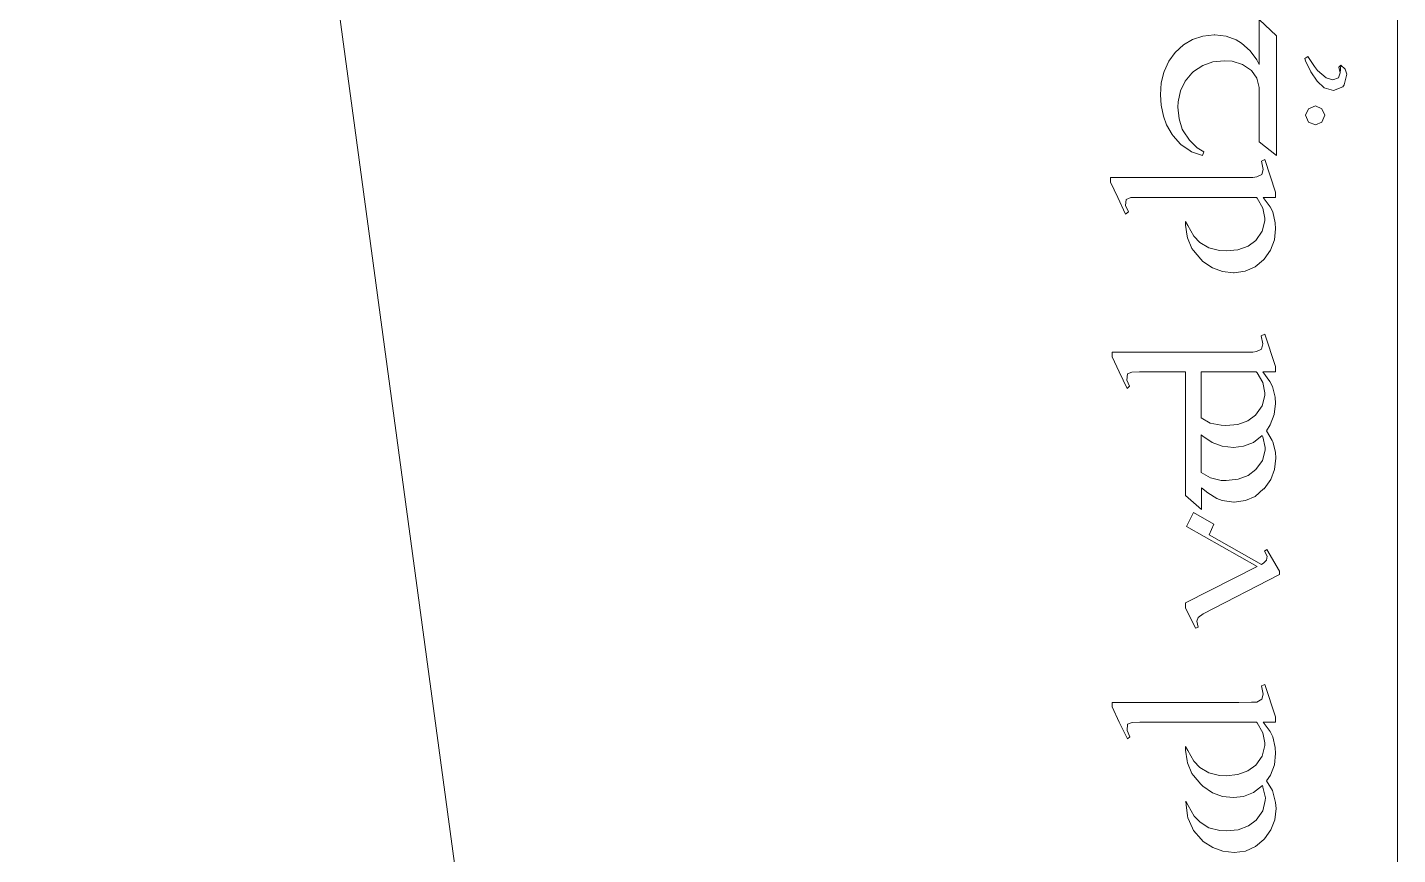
# Model space of a CAD drawing. Header units: inches. Extents: x -25.4 to 25.4, y -23 to 23.1.
# Drawn here: x 2.282 to 6.81, y 1.048 to 3.781 of the extents above; entities that cross this region are included whole.
import ezdxf

# ---------------------------------------------------------------- set-up
doc = ezdxf.new("R2010")
doc.units = ezdxf.units.IN
doc.header["$MEASUREMENT"] = 0
doc.layers.add('cut', color=6, linetype='Continuous', lineweight=0)
doc.layers.add('etch', color=1, linetype='Continuous', lineweight=0)

msp = doc.modelspace()

# ---------------------------------------------------------------- linework, layer by layer
at = {"layer": 'cut', "color": 6, "lineweight": 9, "true_color": 0xff00ff}
for points in [[(6.8104, 15.3701), (6.8104, 15.3701), (6.8104, -16.8207), (6.8104, -16.8207)], [(2.2822, 11.4337), (2.2822, 11.4337), (5.8715, -15.0549), (5.8715, -15.0549)]]:
    msp.add_open_spline(points, degree=3, dxfattribs=at)
at = {"layer": 'cut', "color": 1, "lineweight": 9, "true_color": 0xff0000}
for points in [[(6.4107, 3.7529), (6.4107, 3.7529), (6.3525, 3.8074), (6.3525, 3.8074)], [(6.3525, 3.8074), (6.3525, 3.8074), (6.3525, 3.658), (6.3525, 3.658)], [(6.1025, 3.7238), (6.1025, 3.7238), (6.0752, 3.6984), (6.0752, 3.6984)], [(6.1326, 3.7416), (6.1326, 3.7416), (6.1025, 3.7238), (6.1025, 3.7238)], [(6.1664, 3.752), (6.1664, 3.752), (6.1326, 3.7416), (6.1326, 3.7416)], [(6.204, 3.7567), (6.204, 3.7567), (6.1664, 3.752), (6.1664, 3.752)], [(6.2059, 3.7567), (6.2059, 3.7567), (6.204, 3.7567), (6.204, 3.7567)], [(6.2435, 3.752), (6.2435, 3.752), (6.2059, 3.7567), (6.2059, 3.7567)], [(6.2773, 3.7398), (6.2773, 3.7398), (6.2435, 3.752), (6.2435, 3.752)], [(6.2951, 3.7285), (6.2951, 3.7285), (6.2773, 3.7398), (6.2773, 3.7398)], [(6.3233, 3.704), (6.3233, 3.704), (6.2951, 3.7285), (6.2951, 3.7285)], [(6.4107, 3.3573), (6.4107, 3.3573), (6.4107, 3.7529), (6.4107, 3.7529)], [(6.0546, 3.6693), (6.0546, 3.6693), (6.0386, 3.6354), (6.0386, 3.6354)], [(6.0752, 3.6984), (6.0752, 3.6984), (6.0546, 3.6693), (6.0546, 3.6693)], [(6.2002, 3.6674), (6.2002, 3.6674), (6.2378, 3.6711), (6.2378, 3.6711)], [(6.2378, 3.6711), (6.2378, 3.6711), (6.2632, 3.6693), (6.2632, 3.6693)], [(6.2632, 3.6693), (6.2632, 3.6693), (6.298, 3.6589), (6.298, 3.6589)], [(6.345, 3.674), (6.345, 3.674), (6.3233, 3.704), (6.3233, 3.704)], [(6.3525, 3.658), (6.3525, 3.658), (6.345, 3.674), (6.345, 3.674)], [(6.5141, 3.6852), (6.5141, 3.6852), (6.5038, 3.6787), (6.5038, 3.6787)], [(6.5038, 3.6787), (6.5038, 3.6787), (6.5066, 3.6702), (6.5066, 3.6702)], [(6.5066, 3.6702), (6.5066, 3.6702), (6.5226, 3.6364), (6.5226, 3.6364)], [(6.5357, 3.6514), (6.5357, 3.6514), (6.5141, 3.6852), (6.5141, 3.6852)], [(6.0376, 3.6326), (6.0376, 3.6326), (6.0292, 3.5978), (6.0292, 3.5978)], [(6.0386, 3.6354), (6.0386, 3.6354), (6.0376, 3.6326), (6.0376, 3.6326)], [(6.1081, 3.6035), (6.1081, 3.6035), (6.1307, 3.6298), (6.1307, 3.6298)], [(6.1307, 3.6298), (6.1307, 3.6298), (6.1363, 3.6354), (6.1363, 3.6354)], [(6.1363, 3.6354), (6.1363, 3.6354), (6.1664, 3.6552), (6.1664, 3.6552)], [(6.1664, 3.6552), (6.1664, 3.6552), (6.2002, 3.6674), (6.2002, 3.6674)], [(6.298, 3.6589), (6.298, 3.6589), (6.3271, 3.6383), (6.3271, 3.6383)], [(6.3271, 3.6383), (6.3271, 3.6383), (6.345, 3.6138), (6.345, 3.6138)], [(6.5226, 3.6364), (6.5226, 3.6364), (6.5235, 3.6345), (6.5235, 3.6345)], [(6.5235, 3.6345), (6.5235, 3.6345), (6.5451, 3.6035), (6.5451, 3.6035)], [(6.5461, 3.6392), (6.5461, 3.6392), (6.5357, 3.6514), (6.5357, 3.6514)], [(6.5743, 3.6148), (6.5743, 3.6148), (6.5461, 3.6392), (6.5461, 3.6392)], [(6.6203, 3.6307), (6.6203, 3.6307), (6.6147, 3.6148), (6.6147, 3.6148)], [(6.6231, 3.6561), (6.6231, 3.6561), (6.6166, 3.6495), (6.6166, 3.6495)], [(6.6166, 3.6495), (6.6166, 3.6495), (6.6203, 3.6307), (6.6203, 3.6307)], [(6.6231, 3.6561), (6.6231, 3.6561), (6.6203, 3.6307), (6.6203, 3.6307)], [(6.6203, 3.6307), (6.6203, 3.6307), (6.6231, 3.6561), (6.6231, 3.6561)], [(6.6372, 3.643), (6.6372, 3.643), (6.6231, 3.6561), (6.6231, 3.6561)], [(6.6344, 3.5913), (6.6344, 3.5913), (6.6429, 3.627), (6.6429, 3.627)], [(6.6429, 3.627), (6.6429, 3.627), (6.6372, 3.643), (6.6372, 3.643)], [(6.0292, 3.5978), (6.0292, 3.5978), (6.0273, 3.5584), (6.0273, 3.5584)], [(6.0931, 3.5715), (6.0931, 3.5715), (6.1081, 3.6035), (6.1081, 3.6035)], [(6.345, 3.6138), (6.345, 3.6138), (6.3525, 3.5828), (6.3525, 3.5828)], [(6.3525, 3.5828), (6.3525, 3.5828), (6.3525, 3.4033), (6.3525, 3.4033)], [(6.5451, 3.6035), (6.5451, 3.6035), (6.5677, 3.5819), (6.5677, 3.5819)], [(6.5677, 3.5819), (6.5677, 3.5819), (6.5987, 3.5725), (6.5987, 3.5725)], [(6.578, 3.6129), (6.578, 3.6129), (6.5743, 3.6148), (6.5743, 3.6148)], [(6.5959, 3.6082), (6.5959, 3.6082), (6.578, 3.6129), (6.578, 3.6129)], [(6.6147, 3.6148), (6.6147, 3.6148), (6.5959, 3.6082), (6.5959, 3.6082)], [(6.5987, 3.5725), (6.5987, 3.5725), (6.6297, 3.5847), (6.6297, 3.5847)], [(6.6297, 3.5847), (6.6297, 3.5847), (6.6344, 3.5913), (6.6344, 3.5913)], [(6.0273, 3.5584), (6.0273, 3.5584), (6.0292, 3.5245), (6.0292, 3.5245)], [(6.0846, 3.518), (6.0846, 3.518), (6.0856, 3.5349), (6.0856, 3.5349)], [(6.0856, 3.5349), (6.0856, 3.5349), (6.0931, 3.5715), (6.0931, 3.5715)], [(6.0292, 3.5245), (6.0292, 3.5245), (6.0367, 3.4879), (6.0367, 3.4879)], [(6.0367, 3.4879), (6.0367, 3.4879), (6.047, 3.4588), (6.047, 3.4588)], [(6.0884, 3.4785), (6.0884, 3.4785), (6.0846, 3.518), (6.0846, 3.518)], [(6.5066, 3.4907), (6.5066, 3.4907), (6.516, 3.5123), (6.516, 3.5123)], [(6.516, 3.4682), (6.516, 3.4682), (6.5066, 3.4907), (6.5066, 3.4907)], [(6.516, 3.5123), (6.516, 3.5123), (6.5386, 3.5217), (6.5386, 3.5217)], [(6.5386, 3.5217), (6.5386, 3.5217), (6.5602, 3.5123), (6.5602, 3.5123)], [(6.5602, 3.5123), (6.5602, 3.5123), (6.5696, 3.4907), (6.5696, 3.4907)], [(6.5696, 3.4907), (6.5696, 3.4907), (6.5602, 3.4682), (6.5602, 3.4682)], [(6.047, 3.4588), (6.047, 3.4588), (6.0649, 3.4268), (6.0649, 3.4268)], [(6.0987, 3.4447), (6.0987, 3.4447), (6.0884, 3.4785), (6.0884, 3.4785)], [(6.1015, 3.439), (6.1015, 3.439), (6.0987, 3.4447), (6.0987, 3.4447)], [(6.5386, 3.4588), (6.5386, 3.4588), (6.516, 3.4682), (6.516, 3.4682)], [(6.5602, 3.4682), (6.5602, 3.4682), (6.5386, 3.4588), (6.5386, 3.4588)], [(6.0649, 3.4268), (6.0649, 3.4268), (6.0687, 3.423), (6.0687, 3.423)], [(6.0687, 3.423), (6.0687, 3.423), (6.0931, 3.3949), (6.0931, 3.3949)], [(6.1222, 3.4089), (6.1222, 3.4089), (6.1015, 3.439), (6.1015, 3.439)], [(6.1485, 3.3836), (6.1485, 3.3836), (6.1222, 3.4089), (6.1222, 3.4089)], [(6.3525, 3.4033), (6.3525, 3.4033), (6.4107, 3.3573), (6.4107, 3.3573)], [(6.0931, 3.3949), (6.0931, 3.3949), (6.094, 3.3939), (6.094, 3.3939)], [(6.094, 3.3939), (6.094, 3.3939), (6.125, 3.3732), (6.125, 3.3732)], [(6.125, 3.3732), (6.125, 3.3732), (6.1297, 3.3704), (6.1297, 3.3704)], [(6.1297, 3.3704), (6.1297, 3.3704), (6.1655, 3.3573), (6.1655, 3.3573)], [(6.1701, 3.3695), (6.1701, 3.3695), (6.1485, 3.3836), (6.1485, 3.3836)], [(6.1655, 3.3573), (6.1655, 3.3573), (6.1701, 3.3695), (6.1701, 3.3695)], [(6.3722, 3.3441), (6.3722, 3.3441), (6.3609, 3.3394), (6.3609, 3.3394)], [(6.3609, 3.3394), (6.3609, 3.3394), (6.3666, 3.3121), (6.3666, 3.3121)], [(6.3666, 3.3121), (6.3666, 3.3121), (6.3619, 3.2952), (6.3619, 3.2952)], [(6.407, 3.237), (6.407, 3.237), (6.3722, 3.3441), (6.3722, 3.3441)], [(6.2857, 3.2849), (6.2857, 3.2849), (5.8619, 3.2849), (5.8619, 3.2849)], [(5.8619, 3.2849), (5.8619, 3.2849), (5.8619, 3.2699), (5.8619, 3.2699)], [(5.8619, 3.2699), (5.8619, 3.2699), (5.8854, 3.2191), (5.8854, 3.2191)], [(6.3318, 3.2849), (6.3318, 3.2849), (6.2857, 3.2849), (6.2857, 3.2849)], [(6.345, 3.2868), (6.345, 3.2868), (6.3318, 3.2849), (6.3318, 3.2849)], [(6.3619, 3.2952), (6.3619, 3.2952), (6.345, 3.2868), (6.345, 3.2868)], [(5.8854, 3.2191), (5.8854, 3.2191), (5.9117, 3.1637), (5.9117, 3.1637)], [(5.9136, 3.2125), (5.9136, 3.2125), (5.9286, 3.2191), (5.9286, 3.2191)], [(5.9286, 3.2191), (5.9286, 3.2191), (5.954, 3.2191), (5.954, 3.2191)], [(5.954, 3.2191), (5.954, 3.2191), (6.344, 3.2191), (6.344, 3.2191)], [(6.344, 3.2191), (6.344, 3.2191), (6.3459, 3.2172), (6.3459, 3.2172)], [(6.3459, 3.2172), (6.3459, 3.2172), (6.3656, 3.1843), (6.3656, 3.1843)], [(6.3666, 3.2191), (6.3666, 3.2191), (6.407, 3.2191), (6.407, 3.2191)], [(6.3891, 3.1881), (6.3891, 3.1881), (6.3666, 3.2191), (6.3666, 3.2191)], [(6.407, 3.2191), (6.407, 3.2191), (6.407, 3.237), (6.407, 3.237)], [(5.9108, 3.1928), (5.9108, 3.1928), (5.9136, 3.2125), (5.9136, 3.2125)], [(5.9211, 3.1712), (5.9211, 3.1712), (5.9108, 3.1928), (5.9108, 3.1928)], [(5.9117, 3.1637), (5.9117, 3.1637), (5.9211, 3.1712), (5.9211, 3.1712)], [(6.3656, 3.1843), (6.3656, 3.1843), (6.3722, 3.1505), (6.3722, 3.1505)], [(6.3976, 3.1712), (6.3976, 3.1712), (6.3891, 3.1881), (6.3891, 3.1881)], [(6.406, 3.1355), (6.406, 3.1355), (6.3976, 3.1712), (6.3976, 3.1712)], [(6.1175, 3.1261), (6.1175, 3.1261), (6.11, 3.1392), (6.11, 3.1392)], [(6.11, 3.1392), (6.11, 3.1392), (6.11, 3.1279), (6.11, 3.1279)], [(6.11, 3.1279), (6.11, 3.1279), (6.1147, 3.0913), (6.1147, 3.0913)], [(6.1373, 3.0913), (6.1373, 3.0913), (6.1175, 3.1261), (6.1175, 3.1261)], [(6.3722, 3.142), (6.3722, 3.142), (6.3628, 3.1073), (6.3628, 3.1073)], [(6.3722, 3.1505), (6.3722, 3.1505), (6.3722, 3.142), (6.3722, 3.142)], [(6.407, 3.1157), (6.407, 3.1157), (6.406, 3.1355), (6.406, 3.1355)], [(6.1147, 3.0913), (6.1147, 3.0913), (6.1166, 3.0857), (6.1166, 3.0857)], [(6.1166, 3.0857), (6.1166, 3.0857), (6.1307, 3.0509), (6.1307, 3.0509)], [(6.157, 3.0706), (6.157, 3.0706), (6.1373, 3.0913), (6.1373, 3.0913)], [(6.3628, 3.1073), (6.3628, 3.1073), (6.3421, 3.0772), (6.3421, 3.0772)], [(6.4032, 3.0791), (6.4032, 3.0791), (6.407, 3.1157), (6.407, 3.1157)], [(6.1307, 3.0509), (6.1307, 3.0509), (6.1354, 3.0434), (6.1354, 3.0434)], [(6.1354, 3.0434), (6.1354, 3.0434), (6.1598, 3.0152), (6.1598, 3.0152)], [(6.1861, 3.0528), (6.1861, 3.0528), (6.157, 3.0706), (6.157, 3.0706)], [(6.2218, 3.0434), (6.2218, 3.0434), (6.1861, 3.0528), (6.1861, 3.0528)], [(6.2435, 3.0424), (6.2435, 3.0424), (6.2218, 3.0434), (6.2218, 3.0434)], [(6.2829, 3.0462), (6.2829, 3.0462), (6.2435, 3.0424), (6.2435, 3.0424)], [(6.3168, 3.0584), (6.3168, 3.0584), (6.2829, 3.0462), (6.2829, 3.0462)], [(6.3421, 3.0772), (6.3421, 3.0772), (6.3168, 3.0584), (6.3168, 3.0584)], [(6.3694, 3.0152), (6.3694, 3.0152), (6.3901, 3.0452), (6.3901, 3.0452)], [(6.3901, 3.0452), (6.3901, 3.0452), (6.4032, 3.0791), (6.4032, 3.0791)], [(6.3675, 3.0133), (6.3675, 3.0133), (6.3694, 3.0152), (6.3694, 3.0152)]]:
    msp.add_open_spline(points, degree=3, dxfattribs=at)
at = {"layer": 'etch', "color": 1, "lineweight": 9, "true_color": 0xff0000}
for points in [[(6.1598, 3.0152), (6.1598, 3.0152), (6.1673, 3.0077), (6.1673, 3.0077)], [(6.1673, 3.0077), (6.1673, 3.0077), (6.1983, 2.987), (6.1983, 2.987)], [(6.3064, 2.9757), (6.3064, 2.9757), (6.3393, 2.9898), (6.3393, 2.9898)], [(6.3393, 2.9898), (6.3393, 2.9898), (6.3675, 3.0133), (6.3675, 3.0133)], [(6.1983, 2.987), (6.1983, 2.987), (6.2322, 2.9748), (6.2322, 2.9748)], [(6.2322, 2.9748), (6.2322, 2.9748), (6.2679, 2.9701), (6.2679, 2.9701)], [(6.2679, 2.9701), (6.2679, 2.9701), (6.2698, 2.9701), (6.2698, 2.9701)], [(6.2698, 2.9701), (6.2698, 2.9701), (6.3064, 2.9757), (6.3064, 2.9757)], [(6.3713, 2.7671), (6.3713, 2.7671), (6.36, 2.7624), (6.36, 2.7624)], [(6.36, 2.7624), (6.36, 2.7624), (6.3656, 2.7351), (6.3656, 2.7351)], [(6.407, 2.6609), (6.407, 2.6609), (6.3713, 2.7671), (6.3713, 2.7671)], [(6.3609, 2.7182), (6.3609, 2.7182), (6.344, 2.7097), (6.344, 2.7097)], [(6.3656, 2.7351), (6.3656, 2.7351), (6.3609, 2.7182), (6.3609, 2.7182)], [(6.2848, 2.7079), (6.2848, 2.7079), (5.8666, 2.7079), (5.8666, 2.7079)], [(5.8666, 2.7079), (5.8666, 2.7079), (5.8666, 2.6928), (5.8666, 2.6928)], [(5.8666, 2.6928), (5.8666, 2.6928), (5.8901, 2.643), (5.8901, 2.643)], [(6.3318, 2.7079), (6.3318, 2.7079), (6.2848, 2.7079), (6.2848, 2.7079)], [(6.344, 2.7097), (6.344, 2.7097), (6.3318, 2.7079), (6.3318, 2.7079)], [(5.8901, 2.643), (5.8901, 2.643), (5.9164, 2.5876), (5.9164, 2.5876)], [(5.9155, 2.6158), (5.9155, 2.6158), (5.9173, 2.6364), (5.9173, 2.6364)], [(5.9173, 2.6364), (5.9173, 2.6364), (5.9324, 2.6421), (5.9324, 2.6421)], [(5.9324, 2.6421), (5.9324, 2.6421), (5.9578, 2.643), (5.9578, 2.643)], [(5.9578, 2.643), (5.9578, 2.643), (6.11, 2.643), (6.11, 2.643)], [(6.11, 2.643), (6.11, 2.643), (6.11, 2.2342), (6.11, 2.2342)], [(6.1617, 2.4908), (6.1617, 2.4908), (6.1617, 2.643), (6.1617, 2.643)], [(6.1617, 2.643), (6.1617, 2.643), (6.3431, 2.643), (6.3431, 2.643)], [(6.3431, 2.643), (6.3431, 2.643), (6.3459, 2.6402), (6.3459, 2.6402)], [(6.3459, 2.6402), (6.3459, 2.6402), (6.3656, 2.6082), (6.3656, 2.6082)], [(6.3882, 2.6111), (6.3882, 2.6111), (6.3656, 2.643), (6.3656, 2.643)], [(6.3656, 2.643), (6.3656, 2.643), (6.407, 2.643), (6.407, 2.643)], [(6.407, 2.643), (6.407, 2.643), (6.407, 2.6609), (6.407, 2.6609)], [(5.9249, 2.5951), (5.9249, 2.5951), (5.9155, 2.6158), (5.9155, 2.6158)], [(5.9164, 2.5876), (5.9164, 2.5876), (5.9249, 2.5951), (5.9249, 2.5951)], [(6.3656, 2.6082), (6.3656, 2.6082), (6.3722, 2.5735), (6.3722, 2.5735)], [(6.3966, 2.5941), (6.3966, 2.5941), (6.3882, 2.6111), (6.3882, 2.6111)], [(6.406, 2.5594), (6.406, 2.5594), (6.3966, 2.5941), (6.3966, 2.5941)], [(6.3713, 2.565), (6.3713, 2.565), (6.3628, 2.5302), (6.3628, 2.5302)], [(6.3722, 2.5735), (6.3722, 2.5735), (6.3713, 2.565), (6.3713, 2.565)], [(6.4023, 2.502), (6.4023, 2.502), (6.407, 2.5387), (6.407, 2.5387)], [(6.407, 2.5387), (6.407, 2.5387), (6.406, 2.5594), (6.406, 2.5594)], [(6.1908, 2.4738), (6.1908, 2.4738), (6.1617, 2.4908), (6.1617, 2.4908)], [(6.3412, 2.5002), (6.3412, 2.5002), (6.3158, 2.4814), (6.3158, 2.4814)], [(6.3628, 2.5302), (6.3628, 2.5302), (6.3412, 2.5002), (6.3412, 2.5002)], [(6.3891, 2.4682), (6.3891, 2.4682), (6.4023, 2.502), (6.4023, 2.502)], [(6.2275, 2.4663), (6.2275, 2.4663), (6.1908, 2.4738), (6.1908, 2.4738)], [(6.2425, 2.4654), (6.2425, 2.4654), (6.2275, 2.4663), (6.2275, 2.4663)], [(6.282, 2.4691), (6.282, 2.4691), (6.2425, 2.4654), (6.2425, 2.4654)], [(6.3158, 2.4814), (6.3158, 2.4814), (6.282, 2.4691), (6.282, 2.4691)], [(6.3769, 2.4485), (6.3769, 2.4485), (6.3891, 2.4682), (6.3891, 2.4682)], [(6.3957, 2.4165), (6.3957, 2.4165), (6.3769, 2.4485), (6.3769, 2.4485)], [(6.1617, 2.3103), (6.1617, 2.3103), (6.1617, 2.4353), (6.1617, 2.4353)], [(6.1617, 2.4353), (6.1617, 2.4353), (6.1664, 2.4306), (6.1664, 2.4306)], [(6.1664, 2.4306), (6.1664, 2.4306), (6.1974, 2.4099), (6.1974, 2.4099)], [(6.1974, 2.4099), (6.1974, 2.4099), (6.2312, 2.3977), (6.2312, 2.3977)], [(6.3017, 2.3968), (6.3017, 2.3968), (6.3346, 2.4099), (6.3346, 2.4099)], [(6.3346, 2.4099), (6.3346, 2.4099), (6.3628, 2.4325), (6.3628, 2.4325)], [(6.3628, 2.4325), (6.3628, 2.4325), (6.3656, 2.4287), (6.3656, 2.4287)], [(6.3656, 2.4287), (6.3656, 2.4287), (6.3731, 2.393), (6.3731, 2.393)], [(6.3976, 2.4118), (6.3976, 2.4118), (6.3957, 2.4165), (6.3957, 2.4165)], [(6.407, 2.377), (6.407, 2.377), (6.3976, 2.4118), (6.3976, 2.4118)], [(6.2312, 2.3977), (6.2312, 2.3977), (6.2679, 2.393), (6.2679, 2.393)], [(6.2679, 2.393), (6.2679, 2.393), (6.3017, 2.3968), (6.3017, 2.3968)], [(6.3731, 2.3846), (6.3731, 2.3846), (6.3637, 2.3498), (6.3637, 2.3498)], [(6.3731, 2.393), (6.3731, 2.393), (6.3731, 2.3846), (6.3731, 2.3846)], [(6.4032, 2.3207), (6.4032, 2.3207), (6.4079, 2.3573), (6.4079, 2.3573)], [(6.4079, 2.3573), (6.4079, 2.3573), (6.407, 2.377), (6.407, 2.377)], [(6.1918, 2.2925), (6.1918, 2.2925), (6.1617, 2.3103), (6.1617, 2.3103)], [(6.3421, 2.3197), (6.3421, 2.3197), (6.3168, 2.3), (6.3168, 2.3)], [(6.3637, 2.3498), (6.3637, 2.3498), (6.3421, 2.3197), (6.3421, 2.3197)], [(6.391, 2.2868), (6.391, 2.2868), (6.4032, 2.3207), (6.4032, 2.3207)], [(6.2275, 2.284), (6.2275, 2.284), (6.1918, 2.2925), (6.1918, 2.2925)], [(6.2444, 2.284), (6.2444, 2.284), (6.2275, 2.284), (6.2275, 2.284)], [(6.2839, 2.2878), (6.2839, 2.2878), (6.2444, 2.284), (6.2444, 2.284)], [(6.3168, 2.3), (6.3168, 2.3), (6.2839, 2.2878), (6.2839, 2.2878)], [(6.3694, 2.2568), (6.3694, 2.2568), (6.391, 2.2868), (6.391, 2.2868)], [(6.11, 2.2342), (6.11, 2.2342), (6.1626, 2.1881), (6.1626, 2.1881)], [(6.1626, 2.1881), (6.1626, 2.1881), (6.1626, 2.2596), (6.1626, 2.2596)], [(6.1626, 2.2596), (6.1626, 2.2596), (6.1833, 2.2427), (6.1833, 2.2427)], [(6.1833, 2.2427), (6.1833, 2.2427), (6.2134, 2.2239), (6.2134, 2.2239)], [(6.2134, 2.2239), (6.2134, 2.2239), (6.2312, 2.2173), (6.2312, 2.2173)], [(6.3074, 2.2173), (6.3074, 2.2173), (6.3393, 2.2314), (6.3393, 2.2314)], [(6.3393, 2.2314), (6.3393, 2.2314), (6.3675, 2.2558), (6.3675, 2.2558)], [(6.3675, 2.2558), (6.3675, 2.2558), (6.3694, 2.2568), (6.3694, 2.2568)], [(6.1354, 2.1778), (6.1354, 2.1778), (6.1128, 2.1318), (6.1128, 2.1318)], [(6.203, 2.1393), (6.203, 2.1393), (6.1354, 2.1778), (6.1354, 2.1778)], [(6.2312, 2.2173), (6.2312, 2.2173), (6.2688, 2.2126), (6.2688, 2.2126)], [(6.2688, 2.2126), (6.2688, 2.2126), (6.2707, 2.2126), (6.2707, 2.2126)], [(6.2707, 2.2126), (6.2707, 2.2126), (6.3074, 2.2173), (6.3074, 2.2173)], [(6.1128, 2.1318), (6.1128, 2.1318), (6.3468, 1.9992), (6.3468, 1.9992)], [(6.188, 2.1045), (6.188, 2.1045), (6.203, 2.1393), (6.203, 2.1393)], [(6.3609, 2.0058), (6.3609, 2.0058), (6.188, 2.1045), (6.188, 2.1045)], [(6.3778, 2.0556), (6.3778, 2.0556), (6.3703, 2.05), (6.3703, 2.05)], [(6.3703, 2.05), (6.3703, 2.05), (6.3797, 2.034), (6.3797, 2.034)], [(6.4201, 1.9842), (6.4201, 1.9842), (6.3778, 2.0556), (6.3778, 2.0556)], [(6.3468, 1.9992), (6.3468, 1.9992), (6.11, 1.8799), (6.11, 1.8799)], [(6.3684, 2.0115), (6.3684, 2.0115), (6.3609, 2.0058), (6.3609, 2.0058)], [(6.3769, 2.0209), (6.3769, 2.0209), (6.3684, 2.0115), (6.3684, 2.0115)], [(6.3797, 2.034), (6.3797, 2.034), (6.3769, 2.0209), (6.3769, 2.0209)], [(6.1683, 1.8432), (6.1683, 1.8432), (6.4201, 1.9729), (6.4201, 1.9729)], [(6.4201, 1.9729), (6.4201, 1.9729), (6.4201, 1.9842), (6.4201, 1.9842)], [(6.11, 1.8799), (6.11, 1.8799), (6.11, 1.863), (6.11, 1.863)], [(6.11, 1.863), (6.11, 1.863), (6.142, 1.7963), (6.142, 1.7963)], [(6.1467, 1.8188), (6.1467, 1.8188), (6.1514, 1.831), (6.1514, 1.831)], [(6.1514, 1.7991), (6.1514, 1.7991), (6.1467, 1.8188), (6.1467, 1.8188)], [(6.1514, 1.831), (6.1514, 1.831), (6.1683, 1.8432), (6.1683, 1.8432)], [(6.142, 1.7963), (6.142, 1.7963), (6.1514, 1.7991), (6.1514, 1.7991)], [(6.3722, 1.6102), (6.3722, 1.6102), (6.3609, 1.6055), (6.3609, 1.6055)], [(6.3609, 1.6055), (6.3609, 1.6055), (6.3666, 1.5773), (6.3666, 1.5773)], [(6.407, 1.503), (6.407, 1.503), (6.3722, 1.6102), (6.3722, 1.6102)], [(6.2857, 1.55), (6.2857, 1.55), (5.8666, 1.55), (5.8666, 1.55)], [(5.8666, 1.55), (5.8666, 1.55), (5.8666, 1.5359), (5.8666, 1.5359)], [(6.3271, 1.551), (6.3271, 1.551), (6.2857, 1.55), (6.2857, 1.55)], [(6.345, 1.5519), (6.345, 1.5519), (6.3271, 1.551), (6.3271, 1.551)], [(6.3619, 1.5613), (6.3619, 1.5613), (6.345, 1.5519), (6.345, 1.5519)], [(6.3666, 1.5773), (6.3666, 1.5773), (6.3619, 1.5613), (6.3619, 1.5613)], [(5.8666, 1.5359), (5.8666, 1.5359), (5.8901, 1.4852), (5.8901, 1.4852)], [(6.407, 1.4852), (6.407, 1.4852), (6.407, 1.503), (6.407, 1.503)], [(5.8901, 1.4852), (5.8901, 1.4852), (5.9173, 1.4297), (5.9173, 1.4297)], [(5.9164, 1.4579), (5.9164, 1.4579), (5.9183, 1.4786), (5.9183, 1.4786)], [(5.9258, 1.4372), (5.9258, 1.4372), (5.9164, 1.4579), (5.9164, 1.4579)], [(5.9183, 1.4786), (5.9183, 1.4786), (5.9333, 1.4842), (5.9333, 1.4842)], [(5.9333, 1.4842), (5.9333, 1.4842), (5.9587, 1.4852), (5.9587, 1.4852)], [(5.9587, 1.4852), (5.9587, 1.4852), (6.344, 1.4852), (6.344, 1.4852)], [(6.344, 1.4852), (6.344, 1.4852), (6.3459, 1.4833), (6.3459, 1.4833)], [(6.3459, 1.4833), (6.3459, 1.4833), (6.3656, 1.4504), (6.3656, 1.4504)], [(6.3656, 1.4504), (6.3656, 1.4504), (6.3722, 1.4166), (6.3722, 1.4166)], [(6.3666, 1.4852), (6.3666, 1.4852), (6.407, 1.4852), (6.407, 1.4852)], [(6.3891, 1.4542), (6.3891, 1.4542), (6.3666, 1.4852), (6.3666, 1.4852)], [(6.3976, 1.4363), (6.3976, 1.4363), (6.3891, 1.4542), (6.3891, 1.4542)], [(5.9173, 1.4297), (5.9173, 1.4297), (5.9258, 1.4372), (5.9258, 1.4372)], [(6.1175, 1.3912), (6.1175, 1.3912), (6.11, 1.4053), (6.11, 1.4053)], [(6.11, 1.4053), (6.11, 1.4053), (6.11, 1.3931), (6.11, 1.3931)], [(6.3722, 1.4081), (6.3722, 1.4081), (6.3628, 1.3733), (6.3628, 1.3733)], [(6.3722, 1.4166), (6.3722, 1.4166), (6.3722, 1.4081), (6.3722, 1.4081)], [(6.406, 1.4015), (6.406, 1.4015), (6.3976, 1.4363), (6.3976, 1.4363)], [(6.11, 1.3931), (6.11, 1.3931), (6.1147, 1.3574), (6.1147, 1.3574)], [(6.1373, 1.3564), (6.1373, 1.3564), (6.1175, 1.3912), (6.1175, 1.3912)], [(6.3628, 1.3733), (6.3628, 1.3733), (6.3421, 1.3433), (6.3421, 1.3433)], [(6.4032, 1.3442), (6.4032, 1.3442), (6.407, 1.3818), (6.407, 1.3818)], [(6.407, 1.3818), (6.407, 1.3818), (6.406, 1.4015), (6.406, 1.4015)], [(6.1147, 1.3574), (6.1147, 1.3574), (6.1166, 1.3508), (6.1166, 1.3508)], [(6.1166, 1.3508), (6.1166, 1.3508), (6.1307, 1.316), (6.1307, 1.316)], [(6.1307, 1.316), (6.1307, 1.316), (6.1354, 1.3094), (6.1354, 1.3094)], [(6.157, 1.3357), (6.157, 1.3357), (6.1373, 1.3564), (6.1373, 1.3564)], [(6.1861, 1.3179), (6.1861, 1.3179), (6.157, 1.3357), (6.157, 1.3357)], [(6.2218, 1.3094), (6.2218, 1.3094), (6.1861, 1.3179), (6.1861, 1.3179)], [(6.3158, 1.3245), (6.3158, 1.3245), (6.2829, 1.3123), (6.2829, 1.3123)], [(6.3421, 1.3433), (6.3421, 1.3433), (6.3158, 1.3245), (6.3158, 1.3245)], [(6.3901, 1.3104), (6.3901, 1.3104), (6.4032, 1.3442), (6.4032, 1.3442)], [(6.1354, 1.3094), (6.1354, 1.3094), (6.1598, 1.2803), (6.1598, 1.2803)], [(6.1598, 1.2803), (6.1598, 1.2803), (6.1673, 1.2737), (6.1673, 1.2737)], [(6.1673, 1.2737), (6.1673, 1.2737), (6.1983, 1.2521), (6.1983, 1.2521)], [(6.2435, 1.3076), (6.2435, 1.3076), (6.2218, 1.3094), (6.2218, 1.3094)], [(6.2829, 1.3123), (6.2829, 1.3123), (6.2435, 1.3076), (6.2435, 1.3076)], [(6.3346, 1.253), (6.3346, 1.253), (6.3637, 1.2756), (6.3637, 1.2756)], [(6.3637, 1.2756), (6.3637, 1.2756), (6.3656, 1.2709), (6.3656, 1.2709)], [(6.3656, 1.2709), (6.3656, 1.2709), (6.3741, 1.2352), (6.3741, 1.2352)], [(6.3769, 1.2916), (6.3769, 1.2916), (6.3901, 1.3104), (6.3901, 1.3104)], [(6.3966, 1.2596), (6.3966, 1.2596), (6.3769, 1.2916), (6.3769, 1.2916)], [(6.1185, 1.2098), (6.1185, 1.2098), (6.1109, 1.2239), (6.1109, 1.2239)], [(6.1109, 1.2239), (6.1109, 1.2239), (6.1119, 1.2117), (6.1119, 1.2117)], [(6.1983, 1.2521), (6.1983, 1.2521), (6.2322, 1.2399), (6.2322, 1.2399)], [(6.2322, 1.2399), (6.2322, 1.2399), (6.2679, 1.2361), (6.2679, 1.2361)], [(6.2679, 1.2361), (6.2679, 1.2361), (6.3017, 1.2399), (6.3017, 1.2399)], [(6.3017, 1.2399), (6.3017, 1.2399), (6.3346, 1.253), (6.3346, 1.253)], [(6.3731, 1.2267), (6.3731, 1.2267), (6.3647, 1.192), (6.3647, 1.192)], [(6.3741, 1.2352), (6.3741, 1.2352), (6.3731, 1.2267), (6.3731, 1.2267)], [(6.3985, 1.2549), (6.3985, 1.2549), (6.3966, 1.2596), (6.3966, 1.2596)], [(6.407, 1.2202), (6.407, 1.2202), (6.3985, 1.2549), (6.3985, 1.2549)], [(6.1119, 1.2117), (6.1119, 1.2117), (6.1156, 1.176), (6.1156, 1.176)], [(6.1382, 1.175), (6.1382, 1.175), (6.1185, 1.2098), (6.1185, 1.2098)], [(6.3647, 1.192), (6.3647, 1.192), (6.3431, 1.1619), (6.3431, 1.1619)], [(6.4042, 1.1628), (6.4042, 1.1628), (6.4089, 1.2004), (6.4089, 1.2004)], [(6.4089, 1.2004), (6.4089, 1.2004), (6.407, 1.2202), (6.407, 1.2202)], [(6.1156, 1.176), (6.1156, 1.176), (6.1175, 1.1694), (6.1175, 1.1694)], [(6.1175, 1.1694), (6.1175, 1.1694), (6.1326, 1.1346), (6.1326, 1.1346)], [(6.1326, 1.1346), (6.1326, 1.1346), (6.1363, 1.1271), (6.1363, 1.1271)], [(6.1579, 1.1553), (6.1579, 1.1553), (6.1382, 1.175), (6.1382, 1.175)], [(6.1871, 1.1365), (6.1871, 1.1365), (6.1579, 1.1553), (6.1579, 1.1553)], [(6.2228, 1.1271), (6.2228, 1.1271), (6.1871, 1.1365), (6.1871, 1.1365)], [(6.3177, 1.1431), (6.3177, 1.1431), (6.2839, 1.1299), (6.2839, 1.1299)], [(6.3431, 1.1619), (6.3431, 1.1619), (6.3177, 1.1431), (6.3177, 1.1431)], [(6.3919, 1.1299), (6.3919, 1.1299), (6.4042, 1.1628), (6.4042, 1.1628)], [(6.1363, 1.1271), (6.1363, 1.1271), (6.1608, 1.0989), (6.1608, 1.0989)], [(6.1608, 1.0989), (6.1608, 1.0989), (6.1683, 1.0914), (6.1683, 1.0914)], [(6.1683, 1.0914), (6.1683, 1.0914), (6.2002, 1.0707), (6.2002, 1.0707)], [(6.2444, 1.1262), (6.2444, 1.1262), (6.2228, 1.1271), (6.2228, 1.1271)], [(6.2839, 1.1299), (6.2839, 1.1299), (6.2444, 1.1262), (6.2444, 1.1262)], [(6.3403, 1.0745), (6.3403, 1.0745), (6.3684, 1.098), (6.3684, 1.098)], [(6.3684, 1.098), (6.3684, 1.098), (6.3703, 1.0999), (6.3703, 1.0999)], [(6.3703, 1.0999), (6.3703, 1.0999), (6.3919, 1.1299), (6.3919, 1.1299)], [(6.2002, 1.0707), (6.2002, 1.0707), (6.2331, 1.0585), (6.2331, 1.0585)], [(6.2331, 1.0585), (6.2331, 1.0585), (6.2698, 1.0548), (6.2698, 1.0548)], [(6.2698, 1.0548), (6.2698, 1.0548), (6.2707, 1.0548), (6.2707, 1.0548)], [(6.2707, 1.0548), (6.2707, 1.0548), (6.3074, 1.0594), (6.3074, 1.0594)], [(6.3074, 1.0594), (6.3074, 1.0594), (6.3403, 1.0745), (6.3403, 1.0745)]]:
    msp.add_open_spline(points, degree=3, dxfattribs=at)

doc.saveas('drawing.dxf')
